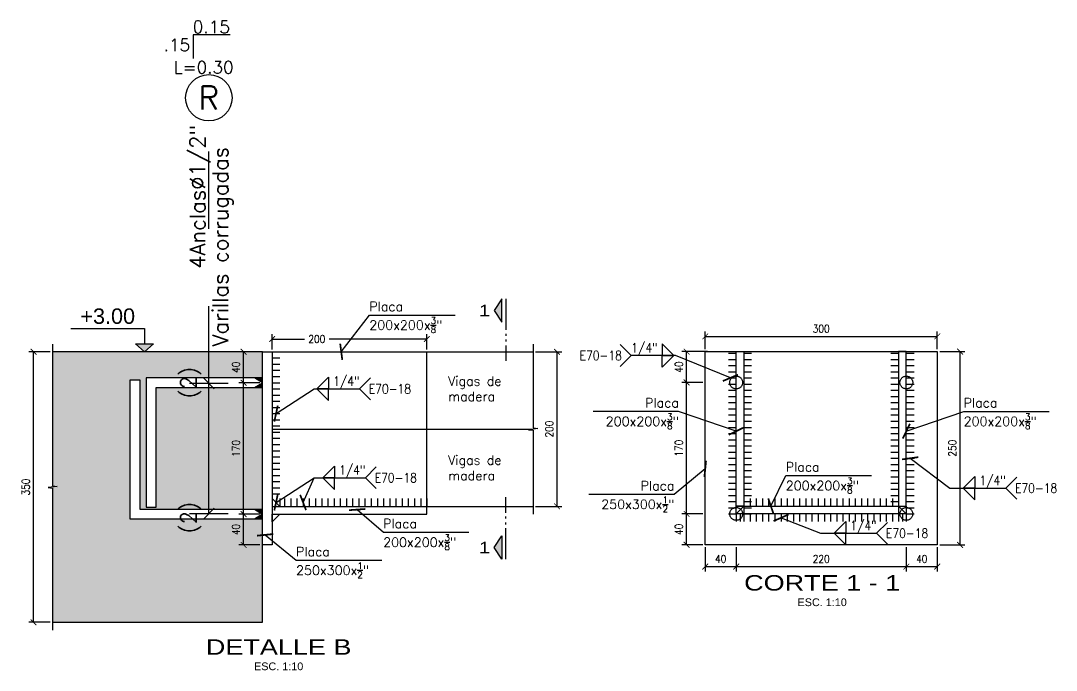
# Model space of a CAD drawing. Header units: millimetres. Extents: x -5.9 to 53.8, y -5.5 to 13.4.
# Drawn here: x 40.686 to 42.025, y 10.445 to 11.285 of the extents above; entities that cross this region are included whole.
import ezdxf
from ezdxf.enums import TextEntityAlignment as Align

# ---------------------------------------------------------------- set-up
doc = ezdxf.new("R2010")
doc.units = ezdxf.units.MM
doc.header["$LTSCALE"] = 0.05
doc.linetypes.add('DOT2', pattern=[3.175, 0, -3.175])
doc.linetypes.add('HIDDEN2', pattern=[4.7625, 3.175, -1.5875])
for name, color, linetype in [('ACHURADO', 1, 'Continuous'), ('ACOTADO', 2, 'Continuous'), ('CANT_INVIS', 2, 'HIDDEN2'), ('CANT_VIS', 3, 'Continuous'), ('CONT_CORTE', 4, 'Continuous'), ('EST_METÁLICAS', 5, 'Continuous'), ('TEXTO_REFUERZO', 3, 'Continuous'), ('TITULOS', 1, 'Continuous'), ('TXT_IND', 2, 'Continuous')]:
    doc.layers.add(name, color=color, linetype=linetype)
doc.layers.add('S-FSTN', color=2, linetype='Continuous', lineweight=18)
doc.styles.add('ACOTAMIENTOS', font='romans.shx', dxfattribs={"width": 0.85})
doc.styles.add('ARIAL', font='arial.ttf')
doc.styles.get("Standard").update_dxf_attribs({"font": 'romans.shx'})
doc.dimstyles.new('ACOTA_10', dxfattribs={"dimscale": 0.01, "dimtxt": 2, "dimasz": 1.5, "dimexe": 1.25, "dimexo": 0.625, "dimgap": 1, "dimtad": 1, "dimzin": 4, "dimdsep": 46, "dimtxsty": 'ACOTAMIENTOS', "dimblk1": 'ARCHTICK', "dimblk2": 'ARCHTICK', "dimsah": 1, "dimcen": 1.5, "dimclrd": 1, "dimclre": 1, "dimclrt": 256, "dimadec": 0, "dimazin": 0, "dimtfac": 1, "dimtofl": 0, "dimtmove": 2, "dimatfit": 3, "dimldrblk": 'ARCHTICK', "dimfxl": 0, "dimtolj": 1, "dimtzin": 0, "dimarcsym": 0})
doc.dimstyles.new('ACOTA_5MM', dxfattribs={"dimscale": 0.005, "dimtxt": 2, "dimasz": 1.5, "dimexe": 1.25, "dimexo": 0.625, "dimgap": 1, "dimtad": 1, "dimdec": 0, "dimlfac": 1000, "dimzin": 4, "dimdsep": 46, "dimtxsty": 'ACOTAMIENTOS', "dimblk1": 'ARCHTICK', "dimblk2": 'ARCHTICK', "dimsah": 1, "dimcen": 1.5, "dimclrd": 1, "dimclre": 1, "dimclrt": 256, "dimadec": 0, "dimazin": 0, "dimtfac": 1, "dimtdec": 0, "dimtofl": 0, "dimtmove": 2, "dimatfit": 3, "dimldrblk": 'ARCHTICK', "dimfxl": 0, "dimtolj": 1, "dimtzin": 0, "dimarcsym": 0})
pattern_1 = [(0, (10.3825, -2.735), (0, 6.985), [5.08, -1.905]), (90, (10.3825, -2.735), (-6.985, 4e-16), [5.08, -1.905])]

# ---------------------------------------------------------------- blocks, each defined once
blk = doc.blocks.new('COTA25')
at = {"layer": 'TEXTO_REFUERZO', "color": 1}
blk.add_line((0, -0.0625), (0, 0.0625), dxfattribs=at)
at = {"layer": 'TEXTO_REFUERZO'}
blk.add_line((-0.0177, -0.0177), (0.0177, 0.0177), dxfattribs=at)
blk = doc.blocks.new('_ARCHTICK')
at = {"color": 0, "linetype": 'ByBlock', "const_width": 0.15}
blk.add_lwpolyline([(-0.5, -0.5), (0.5, 0.5)], dxfattribs=at)
blk = doc.blocks.new('*D346')
at = {"layer": 'ACOTADO', "color": 1, "lineweight": -2}
for p, q in [((40.9951, 10.6469), (40.9677, 10.6469)), ((40.974, 10.6069), (40.974, 10.6469)), ((40.9951, 10.6069), (40.9677, 10.6069))]:
    blk.add_line(p, q, dxfattribs=at)
at = {"layer": 'DEFPOINTS', "color": 0}
for p in [(40.974, 10.6469), (40.9982, 10.6469), (40.9982, 10.6069)]:
    blk.add_point(p, dxfattribs=at)
at = {"layer": 'ACOTADO', "color": 1, "lineweight": -2, "xscale": 0.0075, "yscale": 0.0075, "zscale": 0.0075}
for p, rotation in [((40.974, 10.6469), 90), ((40.974, 10.6069), 270)]:
    blk.add_blockref('_ARCHTICK', p, dxfattribs=dict(at, rotation=rotation))
at = {"layer": 'ACOTADO', "insert": (40.964, 10.6269), "char_height": 0.01, "attachment_point": 5, "rotation": 90, "style": 'ACOTAMIENTOS'}
blk.add_mtext('\\A1;40', dxfattribs=at)
blk = doc.blocks.new('*D347')
at = {"layer": 'ACOTADO', "color": 1, "lineweight": -2}
for p, q in [((40.9951, 10.8169), (40.9677, 10.8169)), ((40.974, 10.6469), (40.974, 10.8169)), ((40.9951, 10.6469), (40.9677, 10.6469))]:
    blk.add_line(p, q, dxfattribs=at)
at = {"layer": 'DEFPOINTS', "color": 0}
for p in [(40.974, 10.8169), (40.9982, 10.8169), (40.9982, 10.6469)]:
    blk.add_point(p, dxfattribs=at)
at = {"layer": 'ACOTADO', "color": 1, "lineweight": -2, "xscale": 0.0075, "yscale": 0.0075, "zscale": 0.0075}
for p, rotation in [((40.974, 10.8169), 90), ((40.974, 10.6469), 270)]:
    blk.add_blockref('_ARCHTICK', p, dxfattribs=dict(at, rotation=rotation))
at = {"layer": 'ACOTADO', "insert": (40.964, 10.7319), "char_height": 0.01, "attachment_point": 5, "rotation": 90, "style": 'ACOTAMIENTOS'}
blk.add_mtext('\\A1;170', dxfattribs=at)
blk = doc.blocks.new('*D348')
at = {"layer": 'ACOTADO', "color": 1, "lineweight": -2}
for p, q in [((40.9951, 10.8569), (40.9677, 10.8569)), ((40.974, 10.8169), (40.974, 10.8569)), ((40.9951, 10.8169), (40.9677, 10.8169))]:
    blk.add_line(p, q, dxfattribs=at)
at = {"layer": 'DEFPOINTS', "color": 0}
for p in [(40.974, 10.8569), (40.9982, 10.8569), (40.9982, 10.8169)]:
    blk.add_point(p, dxfattribs=at)
at = {"layer": 'ACOTADO', "color": 1, "lineweight": -2, "xscale": 0.0075, "yscale": 0.0075, "zscale": 0.0075}
for p, rotation in [((40.974, 10.8569), 90), ((40.974, 10.8169), 270)]:
    blk.add_blockref('_ARCHTICK', p, dxfattribs=dict(at, rotation=rotation))
at = {"layer": 'ACOTADO', "insert": (40.964, 10.8369), "char_height": 0.01, "attachment_point": 5, "rotation": 90, "style": 'ACOTAMIENTOS'}
blk.add_mtext('\\A1;40', dxfattribs=at)
blk = doc.blocks.new('Nivel-elev')
at = {"layer": 'TXT_IND'}
blk.add_hatch(color=1, dxfattribs=at).paths.add_polyline_path([(-0.0585, 0.0506), (0.0585, 0.0506), (0, 0)])
for p, q in [((0, 0), (-0.0585, 0.0506)), ((-0.0585, 0.0506), (0.0585, 0.0506)), ((0.0585, 0.0506), (0, 0))]:
    blk.add_line(p, q, dxfattribs=at)
blk.add_lwpolyline([(-0.4759, 0.1507), (0, 0.1507), (0, 0.0506)], dxfattribs=at)
blk.add_attdef('+2.85', (-0.4759, 0.1706), '', height=0.0975, dxfattribs=at)
blk = doc.blocks.new('*D349')
at = {"layer": 'ACOTADO', "color": 1, "lineweight": -2}
for p, q in [((40.724, 10.8569), (40.6961, 10.8569)), ((40.7024, 10.5069), (40.7024, 10.8569)), ((40.724, 10.5069), (40.6961, 10.5069))]:
    blk.add_line(p, q, dxfattribs=at)
at = {"layer": 'DEFPOINTS', "color": 0}
for p in [(40.7024, 10.8569), (40.7271, 10.8569), (40.7271, 10.5069)]:
    blk.add_point(p, dxfattribs=at)
at = {"layer": 'ACOTADO', "color": 1, "lineweight": -2, "xscale": 0.0075, "yscale": 0.0075, "zscale": 0.0075}
for p, rotation in [((40.7024, 10.8569), 90), ((40.7024, 10.5069), 270)]:
    blk.add_blockref('_ARCHTICK', p, dxfattribs=dict(at, rotation=rotation))
at = {"layer": 'ACOTADO', "insert": (40.6924, 10.6819), "char_height": 0.01, "attachment_point": 5, "rotation": 90, "style": 'ACOTAMIENTOS'}
blk.add_mtext('\\A1;350', dxfattribs=at)
blk = doc.blocks.new('*D350')
at = {"layer": 'ACOTADO', "color": 1, "lineweight": -2}
for p, q in [((41.3515, 10.8569), (41.3855, 10.8569)), ((41.3792, 10.6569), (41.3792, 10.8569)), ((41.3515, 10.6569), (41.3855, 10.6569))]:
    blk.add_line(p, q, dxfattribs=at)
at = {"layer": 'DEFPOINTS', "color": 0}
for p in [(41.3484, 10.8569), (41.3792, 10.8569), (41.3484, 10.6569)]:
    blk.add_point(p, dxfattribs=at)
at = {"layer": 'ACOTADO', "color": 1, "lineweight": -2, "xscale": 0.0075, "yscale": 0.0075, "zscale": 0.0075}
for p, rotation in [((41.3792, 10.8569), 90), ((41.3792, 10.6569), 270)]:
    blk.add_blockref('_ARCHTICK', p, dxfattribs=dict(at, rotation=rotation))
at = {"layer": 'ACOTADO', "insert": (41.3692, 10.7569), "char_height": 0.01, "attachment_point": 5, "rotation": 90, "style": 'ACOTAMIENTOS'}
blk.add_mtext('\\A1;200', dxfattribs=at)
blk = doc.blocks.new('Titulos')
at = {"layer": 'TITULOS', "color": 1, "style": 'ARIAL', "width": 1.25}
blk.add_attdef('TITULO_1', text='', height=0.2, dxfattribs=at).set_placement((0, 0.25), align=Align.MIDDLE_CENTER)
at = {"layer": 'TITULOS', "style": 'ARIAL', "width": 1.25}
blk.add_attdef('TITULO_2', text='', height=0.2, dxfattribs=at).set_placement((0, 0), align=Align.MIDDLE_CENTER)
at = {"layer": 'TITULOS', "color": 2, "width": 1.25}
for tag, p in [('ESCALA_1', (0, -0.25)), ('ESCALA_2', (0, -0.408))]:
    blk.add_attdef(tag, text='', height=0.1, dxfattribs=at).set_placement(p, align=Align.MIDDLE_CENTER)
blk = doc.blocks.new('CORTE')
at = {"layer": 'TXT_IND'}
blk.add_hatch(color=7, dxfattribs=at).paths.add_polyline_path([(-0.8, 0.05), (-0.5, 0.05), (-0.65, 0.15)])
at = {"layer": 'TXT_IND', "color": 7}
for p, q in [((-0.8, 0), (-0.4, 0)), ((-0.35, 0), (-0.325, 0)), ((-0.275, 0), (-0.25, 0)), ((-0.2, 0), (0, 0))]:
    blk.add_line(p, q, dxfattribs=at)
blk.add_lwpolyline([(-0.8, 0.05), (-0.65, 0.15), (-0.5, 0.05)], close=True, dxfattribs=at)
at = {"layer": 'TXT_IND', "color": 7, "style": 'ARIAL', "text_generation_flag": 6, "width": 1.25}
blk.add_attdef('1', text='', height=0.15, rotation=180, dxfattribs=at).set_placement((-0.65, 0.275), align=Align.MIDDLE_CENTER)
blk = doc.blocks.new('*D351')
at = {"layer": 'ACOTADO', "color": 1, "lineweight": -2}
for p, q in [((41.0109, 10.86), (41.0109, 10.8797)), ((41.0109, 10.8734), (41.0527, 10.8734)), ((41.2109, 10.8734), (41.0845, 10.8734)), ((41.2109, 10.86), (41.2109, 10.8797))]:
    blk.add_line(p, q, dxfattribs=at)
at = {"layer": 'DEFPOINTS', "color": 0}
for p in [(41.2109, 10.8734), (41.0109, 10.8569), (41.2109, 10.8569)]:
    blk.add_point(p, dxfattribs=at)
at = {"layer": 'ACOTADO', "color": 1, "lineweight": -2, "xscale": 0.0075, "yscale": 0.0075, "zscale": 0.0075, "rotation": 180}
blk.add_blockref('_ARCHTICK', (41.0109, 10.8734), dxfattribs=at)
at = {"layer": 'ACOTADO', "color": 1, "lineweight": -2, "xscale": 0.0075, "yscale": 0.0075, "zscale": 0.0075}
blk.add_blockref('_ARCHTICK', (41.2109, 10.8734), dxfattribs=at)
at = {"layer": 'ACOTADO', "insert": (41.0686, 10.8734), "char_height": 0.01, "attachment_point": 5, "style": 'ACOTAMIENTOS'}
blk.add_mtext('\\A1;200', dxfattribs=at)
blk = doc.blocks.new('*D342')
at = {"layer": 'ACOTADO', "color": 1, "lineweight": -2}
for p, q in [((41.5677, 10.6471), (41.5405, 10.6471)), ((41.5467, 10.6071), (41.5467, 10.6471)), ((41.5677, 10.6071), (41.5405, 10.6071))]:
    blk.add_line(p, q, dxfattribs=at)
at = {"layer": 'DEFPOINTS', "color": 0}
for p in [(41.5467, 10.6471), (41.5708, 10.6471), (41.5708, 10.6071)]:
    blk.add_point(p, dxfattribs=at)
at = {"layer": 'ACOTADO', "color": 1, "lineweight": -2, "xscale": 0.0075, "yscale": 0.0075, "zscale": 0.0075}
for p, rotation in [((41.5467, 10.6471), 90), ((41.5467, 10.6071), 270)]:
    blk.add_blockref('_ARCHTICK', p, dxfattribs=dict(at, rotation=rotation))
at = {"layer": 'ACOTADO', "insert": (41.5367, 10.6271), "char_height": 0.01, "attachment_point": 5, "rotation": 90, "style": 'ACOTAMIENTOS'}
blk.add_mtext('\\A1;40', dxfattribs=at)
blk = doc.blocks.new('*D338')
at = {"layer": 'ACOTADO', "color": 1, "lineweight": -2}
for p, q in [((41.5677, 10.8171), (41.5405, 10.8171)), ((41.5467, 10.6471), (41.5467, 10.8171)), ((41.5677, 10.6471), (41.5405, 10.6471))]:
    blk.add_line(p, q, dxfattribs=at)
at = {"layer": 'DEFPOINTS', "color": 0}
for p in [(41.5467, 10.8171), (41.5708, 10.8171), (41.5708, 10.6471)]:
    blk.add_point(p, dxfattribs=at)
at = {"layer": 'ACOTADO', "color": 1, "lineweight": -2, "xscale": 0.0075, "yscale": 0.0075, "zscale": 0.0075}
for p, rotation in [((41.5467, 10.8171), 90), ((41.5467, 10.6471), 270)]:
    blk.add_blockref('_ARCHTICK', p, dxfattribs=dict(at, rotation=rotation))
at = {"layer": 'ACOTADO', "insert": (41.5367, 10.7321), "char_height": 0.01, "attachment_point": 5, "rotation": 90, "style": 'ACOTAMIENTOS'}
blk.add_mtext('\\A1;170', dxfattribs=at)
blk = doc.blocks.new('*D343')
at = {"layer": 'ACOTADO', "color": 1, "lineweight": -2}
for p, q in [((41.5736, 10.8571), (41.5405, 10.8571)), ((41.5467, 10.8171), (41.5467, 10.8571)), ((41.5677, 10.8171), (41.5405, 10.8171))]:
    blk.add_line(p, q, dxfattribs=at)
at = {"layer": 'DEFPOINTS', "color": 0}
for p in [(41.5467, 10.8571), (41.5767, 10.8571), (41.5708, 10.8171)]:
    blk.add_point(p, dxfattribs=at)
at = {"layer": 'ACOTADO', "color": 1, "lineweight": -2, "xscale": 0.0075, "yscale": 0.0075, "zscale": 0.0075}
for p, rotation in [((41.5467, 10.8571), 90), ((41.5467, 10.8171), 270)]:
    blk.add_blockref('_ARCHTICK', p, dxfattribs=dict(at, rotation=rotation))
at = {"layer": 'ACOTADO', "insert": (41.5367, 10.8371), "char_height": 0.01, "attachment_point": 5, "rotation": 90, "style": 'ACOTAMIENTOS'}
blk.add_mtext('\\A1;40', dxfattribs=at)
blk = doc.blocks.new('*D344')
at = {"layer": 'ACOTADO', "color": 1, "lineweight": -2}
for p, q in [((41.5708, 10.8602), (41.5708, 10.883)), ((41.5708, 10.8768), (41.8708, 10.8768)), ((41.8708, 10.8602), (41.8708, 10.883))]:
    blk.add_line(p, q, dxfattribs=at)
at = {"layer": 'DEFPOINTS', "color": 0}
for p in [(41.8708, 10.8768), (41.5708, 10.8571), (41.8708, 10.8571)]:
    blk.add_point(p, dxfattribs=at)
at = {"layer": 'ACOTADO', "color": 1, "lineweight": -2, "xscale": 0.0075, "yscale": 0.0075, "zscale": 0.0075, "rotation": 180}
blk.add_blockref('_ARCHTICK', (41.5708, 10.8768), dxfattribs=at)
at = {"layer": 'ACOTADO', "color": 1, "lineweight": -2, "xscale": 0.0075, "yscale": 0.0075, "zscale": 0.0075}
blk.add_blockref('_ARCHTICK', (41.8708, 10.8768), dxfattribs=at)
at = {"layer": 'ACOTADO', "insert": (41.7208, 10.8868), "char_height": 0.01, "attachment_point": 5, "style": 'ACOTAMIENTOS'}
blk.add_mtext('\\A1;300', dxfattribs=at)
blk = doc.blocks.new('*D339')
at = {"layer": 'ACOTADO', "color": 1, "lineweight": -2}
for p, q in [((41.5708, 10.604), (41.5708, 10.5726)), ((41.6108, 10.604), (41.6108, 10.5726)), ((41.5708, 10.5789), (41.6108, 10.5789))]:
    blk.add_line(p, q, dxfattribs=at)
at = {"layer": 'DEFPOINTS', "color": 0}
for p in [(41.5708, 10.6071), (41.6108, 10.6071), (41.6108, 10.5789)]:
    blk.add_point(p, dxfattribs=at)
at = {"layer": 'ACOTADO', "color": 1, "lineweight": -2, "xscale": 0.0075, "yscale": 0.0075, "zscale": 0.0075, "rotation": 180}
blk.add_blockref('_ARCHTICK', (41.5708, 10.5789), dxfattribs=at)
at = {"layer": 'ACOTADO', "color": 1, "lineweight": -2, "xscale": 0.0075, "yscale": 0.0075, "zscale": 0.0075}
blk.add_blockref('_ARCHTICK', (41.6108, 10.5789), dxfattribs=at)
at = {"layer": 'ACOTADO', "insert": (41.5908, 10.5889), "char_height": 0.01, "attachment_point": 5, "style": 'ACOTAMIENTOS'}
blk.add_mtext('\\A1;40', dxfattribs=at)
blk = doc.blocks.new('*D340')
at = {"layer": 'ACOTADO', "color": 1, "lineweight": -2}
for p, q in [((41.6108, 10.604), (41.6108, 10.5726)), ((41.8308, 10.604), (41.8308, 10.5726)), ((41.6108, 10.5789), (41.8308, 10.5789))]:
    blk.add_line(p, q, dxfattribs=at)
at = {"layer": 'DEFPOINTS', "color": 0}
for p in [(41.6108, 10.6071), (41.8308, 10.6071), (41.8308, 10.5789)]:
    blk.add_point(p, dxfattribs=at)
at = {"layer": 'ACOTADO', "color": 1, "lineweight": -2, "xscale": 0.0075, "yscale": 0.0075, "zscale": 0.0075, "rotation": 180}
blk.add_blockref('_ARCHTICK', (41.6108, 10.5789), dxfattribs=at)
at = {"layer": 'ACOTADO', "color": 1, "lineweight": -2, "xscale": 0.0075, "yscale": 0.0075, "zscale": 0.0075}
blk.add_blockref('_ARCHTICK', (41.8308, 10.5789), dxfattribs=at)
at = {"layer": 'ACOTADO', "insert": (41.7208, 10.5889), "char_height": 0.01, "attachment_point": 5, "style": 'ACOTAMIENTOS'}
blk.add_mtext('\\A1;220', dxfattribs=at)
blk = doc.blocks.new('*D345')
at = {"layer": 'ACOTADO', "color": 1, "lineweight": -2}
for p, q in [((41.8308, 10.604), (41.8308, 10.5726)), ((41.8708, 10.604), (41.8708, 10.5726)), ((41.8308, 10.5789), (41.8708, 10.5789))]:
    blk.add_line(p, q, dxfattribs=at)
at = {"layer": 'DEFPOINTS', "color": 0}
for p in [(41.8308, 10.6071), (41.8708, 10.6071), (41.8708, 10.5789)]:
    blk.add_point(p, dxfattribs=at)
at = {"layer": 'ACOTADO', "color": 1, "lineweight": -2, "xscale": 0.0075, "yscale": 0.0075, "zscale": 0.0075, "rotation": 180}
blk.add_blockref('_ARCHTICK', (41.8308, 10.5789), dxfattribs=at)
at = {"layer": 'ACOTADO', "color": 1, "lineweight": -2, "xscale": 0.0075, "yscale": 0.0075, "zscale": 0.0075}
blk.add_blockref('_ARCHTICK', (41.8708, 10.5789), dxfattribs=at)
at = {"layer": 'ACOTADO', "insert": (41.8508, 10.5889), "char_height": 0.01, "attachment_point": 5, "style": 'ACOTAMIENTOS'}
blk.add_mtext('\\A1;40', dxfattribs=at)
blk = doc.blocks.new('*D341')
at = {"layer": 'ACOTADO', "color": 1, "lineweight": -2}
for p, q in [((41.8739, 10.8571), (41.9065, 10.8571)), ((41.9003, 10.6071), (41.9003, 10.8571)), ((41.8739, 10.6071), (41.9065, 10.6071))]:
    blk.add_line(p, q, dxfattribs=at)
at = {"layer": 'DEFPOINTS', "color": 0}
for p in [(41.8708, 10.8571), (41.9003, 10.8571), (41.8708, 10.6071)]:
    blk.add_point(p, dxfattribs=at)
at = {"layer": 'ACOTADO', "color": 1, "lineweight": -2, "xscale": 0.0075, "yscale": 0.0075, "zscale": 0.0075}
for p, rotation in [((41.9003, 10.8571), 90), ((41.9003, 10.6071), 270)]:
    blk.add_blockref('_ARCHTICK', p, dxfattribs=dict(at, rotation=rotation))
at = {"layer": 'ACOTADO', "insert": (41.8903, 10.7321), "char_height": 0.01, "attachment_point": 5, "rotation": 90, "style": 'ACOTAMIENTOS'}
blk.add_mtext('\\A1;250', dxfattribs=at)

msp = doc.modelspace()

# ---------------------------------------------------------------- hatches: boundary and pattern name
at = {"layer": 'ACHURADO'}
msp.add_hatch(color=254, dxfattribs=at).paths.add_polyline_path([(40.9982, 10.8105), (40.8609, 10.8105), (40.8609, 10.6559), (40.8482, 10.6559), (40.8482, 10.8232), (40.9982, 10.8232), (40.9982, 10.8569), (40.7271, 10.8569), (40.7271, 10.6835), (40.7331, 10.6827), (40.7211, 10.6811), (40.7271, 10.6803), (40.7271, 10.5069), (40.9982, 10.5069), (40.9982, 10.6405), (40.8271, 10.6405), (40.8271, 10.8205), (40.8398, 10.8205), (40.8398, 10.6532), (40.9982, 10.6532)])
h = msp.add_hatch(color=256, dxfattribs=at)
h.dxf.hatch_style = 1
h.paths.add_polyline_path([(40.9982, 10.8169), (40.9982, 10.8232), (40.9882, 10.8232)])
h.paths.add_polyline_path([(40.9982, 10.8105), (40.9982, 10.8169), (40.9882, 10.8105)])
h = msp.add_hatch(dxfattribs=at)
h.set_pattern_fill('ANGLE', color=256)
h.set_pattern_definition(pattern_1)
h.paths.add_polyline_path([(41.0109, 10.6669), (41.0109, 10.6569), (41.0209, 10.6569)])
h = msp.add_hatch(color=256, dxfattribs=at)
h.dxf.hatch_style = 1
h.paths.add_polyline_path([(40.9982, 10.6469), (40.9982, 10.6405), (40.9882, 10.6405)])
h.paths.add_polyline_path([(40.9982, 10.6532), (40.9982, 10.6469), (40.9882, 10.6532)])
h = msp.add_hatch(dxfattribs=at)
h.set_pattern_fill('ANGLE', color=256)
h.set_pattern_definition(pattern_1)
h.paths.add_polyline_path([(41.0209, 10.6469), (41.0109, 10.6469), (41.0109, 10.6369)])

# ---------------------------------------------------------------- linework, layer by layer
at = {"layer": 'CANT_INVIS', "ltscale": 0.08}
for centre in [(41.6108, 10.8171), (41.8308, 10.8171), (41.6108, 10.6471), (41.8308, 10.6471)]:
    msp.add_circle(centre, 0.0083, dxfattribs=at)
at = {"layer": 'CANT_VIS', "color": 6}
for p, q in [((41.0109, 10.8569), (41.3484, 10.8569)), ((41.0109, 10.7569), (41.3484, 10.7569)), ((41.0109, 10.6569), (41.3484, 10.6569))]:
    msp.add_line(p, q, dxfattribs=at)
at = {"layer": 'CONT_CORTE'}
for p, q in [((40.9982, 10.8569), (40.7271, 10.8569)), ((40.9982, 10.5069), (40.9982, 10.8569)), ((40.7271, 10.5069), (40.9982, 10.5069))]:
    msp.add_line(p, q, dxfattribs=at)
at = {"layer": 'CONT_CORTE', "color": 1}
for p, q in [((40.9982, 10.8169), (40.9882, 10.8232)), ((40.9882, 10.8105), (40.9982, 10.8169)), ((40.9882, 10.6532), (40.9982, 10.6469)), ((40.9982, 10.6469), (40.9882, 10.6405))]:
    msp.add_line(p, q, dxfattribs=at)
for points in [[(40.7271, 10.8669), (40.7271, 10.6835), (40.7331, 10.6827), (40.7211, 10.6811), (40.7271, 10.6803), (40.7271, 10.4969)], [(41.3484, 10.8669), (41.3484, 10.7585), (41.3544, 10.7577), (41.3424, 10.7561), (41.3484, 10.7553), (41.3484, 10.6469)]]:
    msp.add_lwpolyline(points, dxfattribs=at)
at = {"layer": 'EST_METÁLICAS'}
for points in [[(40.9982, 10.6405), (40.8271, 10.6405), (40.8271, 10.8205), (40.8398, 10.8205), (40.8398, 10.6532), (40.9982, 10.6532)], [(40.9982, 10.8232), (40.8482, 10.8232), (40.8482, 10.6559), (40.8609, 10.6559), (40.8609, 10.8105), (40.9982, 10.8105)]]:
    msp.add_lwpolyline(points, dxfattribs=at)
at = {"layer": 'S-FSTN'}
for p, q in [((41.6208, 10.8571), (41.5767, 10.8571)), ((41.8399, 10.8571), (41.8208, 10.8571))]:
    msp.add_line(p, q, dxfattribs=at)
at = {"layer": 'TEXTO_REFUERZO', "color": 3, "linetype": 'DOT2', "ltscale": 0.08}
msp.add_line((40.929, 10.8161), (40.929, 11.1555), dxfattribs=at)
at = {"layer": 'TEXTO_REFUERZO', "color": 1}
for p, q in [((41.0109, 10.8569), (41.0209, 10.8569)), ((41.0109, 10.8489), (41.0209, 10.8489)), ((41.0109, 10.8489), (41.0209, 10.8489)), ((41.0109, 10.8489), (41.0209, 10.8489)), ((41.0109, 10.8489), (41.0209, 10.8489)), ((41.6008, 10.8551), (41.6108, 10.8551)), ((41.6008, 10.8551), (41.6108, 10.8551)), ((41.6008, 10.8471), (41.6108, 10.8471)), ((41.6208, 10.8551), (41.6308, 10.8551)), ((41.6208, 10.8551), (41.6308, 10.8551)), ((41.6208, 10.8471), (41.6308, 10.8471)), ((41.8108, 10.8551), (41.8208, 10.8551)), ((41.8108, 10.8551), (41.8208, 10.8551)), ((41.8108, 10.8471), (41.8208, 10.8471)), ((41.8308, 10.8551), (41.8408, 10.8551)), ((41.8308, 10.8551), (41.8408, 10.8551)), ((41.8308, 10.8471), (41.8408, 10.8471)), ((41.0109, 10.8409), (41.0209, 10.8409)), ((41.0109, 10.8329), (41.0209, 10.8329)), ((41.6008, 10.8391), (41.6108, 10.8391)), ((41.6208, 10.8391), (41.6308, 10.8391)), ((41.8108, 10.8391), (41.8208, 10.8391)), ((41.8308, 10.8391), (41.8408, 10.8391)), ((41.0109, 10.8249), (41.0209, 10.8249)), ((41.0109, 10.8249), (41.0209, 10.8249)), ((41.6008, 10.8311), (41.6108, 10.8311)), ((41.6008, 10.8311), (41.6108, 10.8311)), ((41.6008, 10.8231), (41.6108, 10.8231)), ((41.6208, 10.8311), (41.6308, 10.8311)), ((41.6208, 10.8311), (41.6308, 10.8311)), ((41.6208, 10.8231), (41.6308, 10.8231)), ((41.8108, 10.8311), (41.8208, 10.8311)), ((41.8108, 10.8311), (41.8208, 10.8311)), ((41.8108, 10.8231), (41.8208, 10.8231)), ((41.8308, 10.8311), (41.8408, 10.8311)), ((41.8308, 10.8311), (41.8408, 10.8311)), ((41.8308, 10.8231), (41.8408, 10.8231)), ((40.929, 10.6476), (40.929, 10.8161)), ((41.0109, 10.8169), (41.0209, 10.8169)), ((41.0109, 10.8089), (41.0209, 10.8089)), ((41.6008, 10.8151), (41.6108, 10.8151)), ((41.6008, 10.8071), (41.6108, 10.8071)), ((41.6008, 10.8071), (41.6108, 10.8071)), ((41.6208, 10.8151), (41.6308, 10.8151)), ((41.6208, 10.8071), (41.6308, 10.8071)), ((41.6208, 10.8071), (41.6308, 10.8071)), ((41.8108, 10.8151), (41.8208, 10.8151)), ((41.8108, 10.8071), (41.8208, 10.8071)), ((41.8108, 10.8071), (41.8208, 10.8071)), ((41.8308, 10.8151), (41.8408, 10.8151)), ((41.8308, 10.8071), (41.8408, 10.8071)), ((41.8308, 10.8071), (41.8408, 10.8071)), ((41.0109, 10.8009), (41.0209, 10.8009)), ((41.0109, 10.8009), (41.0209, 10.8009)), ((41.0109, 10.7929), (41.0209, 10.7929)), ((41.6008, 10.7991), (41.6108, 10.7991)), ((41.6208, 10.7991), (41.6308, 10.7991)), ((41.8108, 10.7991), (41.8208, 10.7991)), ((41.8308, 10.7991), (41.8408, 10.7991)), ((41.0109, 10.7849), (41.0209, 10.7849)), ((41.6008, 10.7911), (41.6108, 10.7911)), ((41.6008, 10.7831), (41.6108, 10.7831)), ((41.6008, 10.7831), (41.6108, 10.7831)), ((41.6208, 10.7911), (41.6308, 10.7911)), ((41.6208, 10.7831), (41.6308, 10.7831)), ((41.6208, 10.7831), (41.6308, 10.7831)), ((41.8108, 10.7911), (41.8208, 10.7911)), ((41.8108, 10.7831), (41.8208, 10.7831)), ((41.8108, 10.7831), (41.8208, 10.7831)), ((41.8308, 10.7911), (41.8408, 10.7911)), ((41.8308, 10.7831), (41.8408, 10.7831)), ((41.8308, 10.7831), (41.8408, 10.7831)), ((41.0109, 10.7769), (41.0209, 10.7769)), ((41.0109, 10.7769), (41.0209, 10.7769)), ((41.0109, 10.7689), (41.0209, 10.7689)), ((41.6008, 10.7751), (41.6108, 10.7751)), ((41.6008, 10.7671), (41.6108, 10.7671)), ((41.6208, 10.7751), (41.6308, 10.7751)), ((41.6208, 10.7671), (41.6308, 10.7671)), ((41.8108, 10.7751), (41.8208, 10.7751)), ((41.8108, 10.7671), (41.8208, 10.7671)), ((41.8308, 10.7751), (41.8408, 10.7751)), ((41.8308, 10.7671), (41.8408, 10.7671)), ((41.0109, 10.7609), (41.0209, 10.7609)), ((41.0109, 10.7529), (41.0209, 10.7529)), ((41.0109, 10.7529), (41.0209, 10.7529)), ((41.0109, 10.7529), (41.0209, 10.7529)), ((41.0109, 10.7529), (41.0209, 10.7529)), ((41.6008, 10.7591), (41.6108, 10.7591)), ((41.6008, 10.7591), (41.6108, 10.7591)), ((41.6208, 10.7591), (41.6308, 10.7591)), ((41.6208, 10.7591), (41.6308, 10.7591)), ((41.8108, 10.7591), (41.8208, 10.7591)), ((41.8108, 10.7591), (41.8208, 10.7591)), ((41.8308, 10.7591), (41.8408, 10.7591)), ((41.8308, 10.7591), (41.8408, 10.7591)), ((41.0109, 10.7449), (41.0209, 10.7449)), ((41.6008, 10.7511), (41.6108, 10.7511)), ((41.6008, 10.7431), (41.6108, 10.7431)), ((41.6208, 10.7511), (41.6308, 10.7511)), ((41.6208, 10.7431), (41.6308, 10.7431)), ((41.8108, 10.7511), (41.8208, 10.7511)), ((41.8108, 10.7431), (41.8208, 10.7431)), ((41.8308, 10.7511), (41.8408, 10.7511)), ((41.8308, 10.7431), (41.8408, 10.7431)), ((41.0109, 10.7369), (41.0209, 10.7369)), ((41.0109, 10.7289), (41.0209, 10.7289)), ((41.0109, 10.7289), (41.0209, 10.7289)), ((41.6008, 10.7351), (41.6108, 10.7351)), ((41.6008, 10.7351), (41.6108, 10.7351)), ((41.6008, 10.7271), (41.6108, 10.7271)), ((41.6208, 10.7351), (41.6308, 10.7351)), ((41.6208, 10.7351), (41.6308, 10.7351)), ((41.6208, 10.7271), (41.6308, 10.7271)), ((41.8108, 10.7351), (41.8208, 10.7351)), ((41.8108, 10.7351), (41.8208, 10.7351)), ((41.8108, 10.7271), (41.8208, 10.7271)), ((41.8308, 10.7351), (41.8408, 10.7351)), ((41.8308, 10.7351), (41.8408, 10.7351)), ((41.8308, 10.7271), (41.8408, 10.7271)), ((41.0109, 10.7209), (41.0209, 10.7209)), ((41.0109, 10.7129), (41.0209, 10.7129)), ((41.6008, 10.7191), (41.6108, 10.7191)), ((41.6008, 10.7111), (41.6108, 10.7111)), ((41.6008, 10.7111), (41.6108, 10.7111)), ((41.6208, 10.7191), (41.6308, 10.7191)), ((41.6208, 10.7111), (41.6308, 10.7111)), ((41.6208, 10.7111), (41.6308, 10.7111)), ((41.8108, 10.7191), (41.8208, 10.7191)), ((41.8108, 10.7111), (41.8208, 10.7111)), ((41.8108, 10.7111), (41.8208, 10.7111)), ((41.8308, 10.7191), (41.8408, 10.7191)), ((41.8308, 10.7111), (41.8408, 10.7111)), ((41.8308, 10.7111), (41.8408, 10.7111)), ((41.0109, 10.7049), (41.0209, 10.7049)), ((41.0109, 10.7049), (41.0209, 10.7049)), ((41.6008, 10.7031), (41.6108, 10.7031)), ((41.6208, 10.7031), (41.6308, 10.7031)), ((41.8108, 10.7031), (41.8208, 10.7031)), ((41.8308, 10.7031), (41.8408, 10.7031)), ((41.0109, 10.6969), (41.0209, 10.6969)), ((41.0109, 10.6889), (41.0209, 10.6889)), ((41.6008, 10.6951), (41.6108, 10.6951)), ((41.6008, 10.6871), (41.6108, 10.6871)), ((41.6008, 10.6871), (41.6108, 10.6871)), ((41.6208, 10.6951), (41.6308, 10.6951)), ((41.6208, 10.6871), (41.6308, 10.6871)), ((41.6208, 10.6871), (41.6308, 10.6871)), ((41.8108, 10.6951), (41.8208, 10.6951)), ((41.8108, 10.6871), (41.8208, 10.6871)), ((41.8108, 10.6871), (41.8208, 10.6871)), ((41.8308, 10.6951), (41.8408, 10.6951)), ((41.8308, 10.6871), (41.8408, 10.6871)), ((41.8308, 10.6871), (41.8408, 10.6871)), ((41.0109, 10.6809), (41.0209, 10.6809)), ((41.0109, 10.6809), (41.0209, 10.6809)), ((41.0109, 10.6729), (41.0209, 10.6729)), ((41.6008, 10.6791), (41.6108, 10.6791)), ((41.6008, 10.6711), (41.6108, 10.6711)), ((41.6208, 10.6791), (41.6308, 10.6791)), ((41.6208, 10.6711), (41.6308, 10.6711)), ((41.8108, 10.6791), (41.8208, 10.6791)), ((41.8108, 10.6711), (41.8208, 10.6711)), ((41.8308, 10.6791), (41.8408, 10.6791)), ((41.8308, 10.6711), (41.8408, 10.6711)), ((41.0209, 10.6669), (41.0209, 10.6569)), ((41.0269, 10.6669), (41.0269, 10.6569)), ((41.0349, 10.6669), (41.0349, 10.6569)), ((41.0349, 10.6669), (41.0349, 10.6569)), ((41.0429, 10.6669), (41.0429, 10.6569)), ((41.0509, 10.6669), (41.0509, 10.6569)), ((41.0589, 10.6669), (41.0589, 10.6569)), ((41.0589, 10.6669), (41.0589, 10.6569)), ((41.0669, 10.6669), (41.0669, 10.6569)), ((41.0749, 10.6669), (41.0749, 10.6569)), ((41.0829, 10.6669), (41.0829, 10.6569)), ((41.0829, 10.6669), (41.0829, 10.6569)), ((41.0909, 10.6669), (41.0909, 10.6569)), ((41.0989, 10.6669), (41.0989, 10.6569)), ((41.1069, 10.6669), (41.1069, 10.6569)), ((41.1069, 10.6669), (41.1069, 10.6569)), ((41.1069, 10.6669), (41.1069, 10.6569)), ((41.1069, 10.6669), (41.1069, 10.6569)), ((41.1149, 10.6669), (41.1149, 10.6569)), ((41.1229, 10.6669), (41.1229, 10.6569)), ((41.1309, 10.6669), (41.1309, 10.6569)), ((41.1309, 10.6669), (41.1309, 10.6569)), ((41.1389, 10.6669), (41.1389, 10.6569)), ((41.1469, 10.6669), (41.1469, 10.6569)), ((41.1549, 10.6669), (41.1549, 10.6569)), ((41.1549, 10.6669), (41.1549, 10.6569)), ((41.1629, 10.6669), (41.1629, 10.6569)), ((41.1709, 10.6669), (41.1709, 10.6569)), ((41.1789, 10.6669), (41.1789, 10.6569)), ((41.1789, 10.6669), (41.1789, 10.6569)), ((41.1869, 10.6669), (41.1869, 10.6569)), ((41.1949, 10.6669), (41.1949, 10.6569)), ((41.2029, 10.6669), (41.2029, 10.6569)), ((41.2029, 10.6669), (41.2029, 10.6569)), ((41.2029, 10.6669), (41.2029, 10.6569)), ((41.2029, 10.6669), (41.2029, 10.6569)), ((41.2109, 10.6669), (41.2109, 10.6569)), ((41.6008, 10.6631), (41.6108, 10.6631)), ((41.6008, 10.6631), (41.6108, 10.6631)), ((41.6208, 10.6631), (41.6308, 10.6631)), ((41.6208, 10.6631), (41.6308, 10.6631)), ((41.6288, 10.6671), (41.6288, 10.6571)), ((41.6368, 10.6671), (41.6368, 10.6571)), ((41.6368, 10.6671), (41.6368, 10.6571)), ((41.6448, 10.6671), (41.6448, 10.6571)), ((41.6528, 10.6671), (41.6528, 10.6571)), ((41.6608, 10.6671), (41.6608, 10.6571)), ((41.6608, 10.6671), (41.6608, 10.6571)), ((41.6688, 10.6671), (41.6688, 10.6571)), ((41.6768, 10.6671), (41.6768, 10.6571)), ((41.6848, 10.6671), (41.6848, 10.6571)), ((41.6848, 10.6671), (41.6848, 10.6571)), ((41.6928, 10.6671), (41.6928, 10.6571)), ((41.7008, 10.6671), (41.7008, 10.6571)), ((41.7088, 10.6671), (41.7088, 10.6571)), ((41.7088, 10.6671), (41.7088, 10.6571)), ((41.7168, 10.6671), (41.7168, 10.6571)), ((41.7248, 10.6671), (41.7248, 10.6571)), ((41.7328, 10.6671), (41.7328, 10.6571)), ((41.7328, 10.6671), (41.7328, 10.6571)), ((41.7408, 10.6671), (41.7408, 10.6571)), ((41.7488, 10.6671), (41.7488, 10.6571)), ((41.7568, 10.6671), (41.7568, 10.6571)), ((41.7568, 10.6671), (41.7568, 10.6571)), ((41.7648, 10.6671), (41.7648, 10.6571)), ((41.7728, 10.6671), (41.7728, 10.6571)), ((41.7808, 10.6671), (41.7808, 10.6571)), ((41.7808, 10.6671), (41.7808, 10.6571)), ((41.7888, 10.6671), (41.7888, 10.6571)), ((41.7968, 10.6671), (41.7968, 10.6571)), ((41.8048, 10.6671), (41.8048, 10.6571)), ((41.8048, 10.6671), (41.8048, 10.6571)), ((41.8108, 10.6631), (41.8208, 10.6631)), ((41.8108, 10.6631), (41.8208, 10.6631)), ((41.8128, 10.6671), (41.8128, 10.6571)), ((41.8308, 10.6631), (41.8408, 10.6631)), ((41.8308, 10.6631), (41.8408, 10.6631)), ((41.6008, 10.6551), (41.6108, 10.6551)), ((41.6008, 10.6471), (41.6108, 10.6471)), ((41.6108, 10.6471), (41.6108, 10.6371)), ((41.6108, 10.6471), (41.6108, 10.6371)), ((41.6158, 10.6471), (41.6158, 10.6371)), ((41.6208, 10.6551), (41.6308, 10.6551)), ((41.6208, 10.6471), (41.6308, 10.6471)), ((41.6208, 10.6471), (41.6208, 10.6371)), ((41.6288, 10.6471), (41.6288, 10.6371)), ((41.6368, 10.6471), (41.6368, 10.6371)), ((41.6368, 10.6471), (41.6368, 10.6371)), ((41.6448, 10.6471), (41.6448, 10.6371)), ((41.6528, 10.6471), (41.6528, 10.6371)), ((41.6608, 10.6471), (41.6608, 10.6371)), ((41.6608, 10.6471), (41.6608, 10.6371)), ((41.6688, 10.6471), (41.6688, 10.6371)), ((41.6768, 10.6471), (41.6768, 10.6371)), ((41.6848, 10.6471), (41.6848, 10.6371)), ((41.6848, 10.6471), (41.6848, 10.6371)), ((41.6928, 10.6471), (41.6928, 10.6371)), ((41.7008, 10.6471), (41.7008, 10.6371)), ((41.7088, 10.6471), (41.7088, 10.6371)), ((41.7088, 10.6471), (41.7088, 10.6371)), ((41.7168, 10.6471), (41.7168, 10.6371)), ((41.7248, 10.6471), (41.7248, 10.6371)), ((41.7328, 10.6471), (41.7328, 10.6371)), ((41.7328, 10.6471), (41.7328, 10.6371)), ((41.7408, 10.6471), (41.7408, 10.6371)), ((41.7488, 10.6471), (41.7488, 10.6371)), ((41.7568, 10.6471), (41.7568, 10.6371)), ((41.7568, 10.6471), (41.7568, 10.6371)), ((41.7648, 10.6471), (41.7648, 10.6371)), ((41.7728, 10.6471), (41.7728, 10.6371)), ((41.7808, 10.6471), (41.7808, 10.6371)), ((41.7808, 10.6471), (41.7808, 10.6371)), ((41.7888, 10.6471), (41.7888, 10.6371)), ((41.7968, 10.6471), (41.7968, 10.6371)), ((41.8048, 10.6471), (41.8048, 10.6371)), ((41.8048, 10.6471), (41.8048, 10.6371)), ((41.8128, 10.6471), (41.8128, 10.6371)), ((41.8208, 10.6471), (41.8208, 10.6371)), ((41.8258, 10.6471), (41.8258, 10.6371)), ((41.8308, 10.6551), (41.8408, 10.6551)), ((41.8308, 10.6471), (41.8408, 10.6471)), ((41.8308, 10.6471), (41.8308, 10.6371)), ((41.8308, 10.6471), (41.8308, 10.6371))]:
    msp.add_line(p, q, dxfattribs=at)
at = {"layer": 'TEXTO_REFUERZO'}
for p, q in [((41.2109, 10.6569), (41.2109, 10.8569)), ((41.6208, 10.6571), (41.6108, 10.6471)), ((41.6208, 10.6571), (41.6208, 10.6471)), ((41.8208, 10.6571), (41.8208, 10.6471)), ((41.8208, 10.6571), (41.8308, 10.6471))]:
    msp.add_line(p, q, dxfattribs=at)
at = {"layer": 'TEXTO_REFUERZO', "color": 5}
msp.add_lwpolyline([(40.9566, 11.2669), (40.9087, 11.2669), (40.9087, 11.2363)], dxfattribs=at)
at = {"layer": 'TEXTO_REFUERZO'}
for points in [[(40.9982, 10.8569), (41.0109, 10.8569), (41.0109, 10.6069), (40.9982, 10.6069)], [(41.5708, 10.8571), (41.8708, 10.8571), (41.8708, 10.6071), (41.5708, 10.6071)], [(41.6108, 10.8571), (41.6208, 10.8571), (41.6208, 10.6571), (41.6108, 10.6571)], [(41.8308, 10.8571), (41.8208, 10.8571), (41.8208, 10.6571), (41.8308, 10.6571)], [(41.6108, 10.6471), (41.6108, 10.6571), (41.8308, 10.6571), (41.8308, 10.6471)]]:
    msp.add_lwpolyline(points, close=True, dxfattribs=at)
for points in [[(41.0109, 10.8569), (41.2109, 10.8569)], [(41.0109, 10.6469), (41.2109, 10.6469), (41.2109, 10.6569)], [(41.0109, 10.6569), (41.2109, 10.6569)]]:
    msp.add_lwpolyline(points, dxfattribs=at)
at = {"layer": 'TEXTO_REFUERZO', "color": 1}
for points in [[(41.0209, 10.6569), (41.0109, 10.6669), (41.0109, 10.6569), (41.0209, 10.6569)], [(41.0209, 10.6469), (41.0109, 10.6369), (41.0109, 10.6469), (41.0209, 10.6469)]]:
    msp.add_lwpolyline(points, dxfattribs=at)
at = {"layer": 'TEXTO_REFUERZO', "color": 3}
msp.add_circle((40.929, 11.1855), 0.03, dxfattribs=at)
at = {"layer": 'TXT_IND', "color": 1}
for points in [[(41.4608, 10.8379), (41.475, 10.8521), (41.4608, 10.8662)], [(41.138, 10.7948), (41.1238, 10.8089), (41.138, 10.8231)], [(41.1455, 10.6798), (41.1314, 10.6939), (41.1455, 10.7081)], [(41.9735, 10.6663), (41.9593, 10.6804), (41.9735, 10.6945)], [(41.8065, 10.6079), (41.7924, 10.6221), (41.8065, 10.6362)]]:
    msp.add_lwpolyline(points, dxfattribs=at)
at = {"layer": 'TXT_IND', "color": 3}
for points in [[(41.515, 10.8671), (41.515, 10.8521), (41.53, 10.8521), (41.515, 10.8671)], [(41.515, 10.8371), (41.515, 10.8521), (41.53, 10.8521), (41.515, 10.8371)], [(41.0838, 10.8239), (41.0838, 10.8089), (41.0688, 10.8089), (41.0838, 10.8239)], [(41.0838, 10.7939), (41.0838, 10.8089), (41.0688, 10.8089), (41.0838, 10.7939)], [(41.0914, 10.7089), (41.0914, 10.6939), (41.0764, 10.6939), (41.0914, 10.7089)], [(41.0914, 10.6789), (41.0914, 10.6939), (41.0764, 10.6939), (41.0914, 10.6789)], [(41.9193, 10.6954), (41.9193, 10.6804), (41.9043, 10.6804), (41.9193, 10.6954)], [(41.9193, 10.6654), (41.9193, 10.6804), (41.9043, 10.6804), (41.9193, 10.6654)], [(41.7524, 10.6371), (41.7524, 10.6221), (41.7374, 10.6221), (41.7524, 10.6371)], [(41.7524, 10.6071), (41.7524, 10.6221), (41.7374, 10.6221), (41.7524, 10.6071)]]:
    msp.add_lwpolyline(points, dxfattribs=at)

# ---------------------------------------------------------------- block references
at = {"layer": 'TEXTO_REFUERZO', "color": 5, "yscale": 0.3999999999999986, "zscale": 0.3999999999999986, "rotation": 270}
for p, xscale in [((40.929, 10.8161), 0.3999999999999986), ((40.929, 10.6476), -0.3999999999999986)]:
    msp.add_blockref('COTA25', p, dxfattribs=dict(at, xscale=xscale))
at = {"layer": 'TITULOS'}
ref = msp.add_blockref('Titulos', (41.722, 10.5579), dxfattribs=dict(at, xscale=0.09999999999999964, yscale=0.09999999999999964, zscale=0.09999999999999964))
ref.add_attrib('TITULO_2', 'CORTE 1 - 1', dxfattribs={"height": 0.02, "style": 'ARIAL', "width": 1.25}).set_placement((41.722, 10.5579), align=Align.MIDDLE_CENTER)
ref.add_attrib('ESCALA_1', 'ESC. 1:10', dxfattribs={"color": 2, "height": 0.01, "style": 'ARIAL'}).set_placement((41.722, 10.5328), align=Align.MIDDLE_CENTER)
ref = msp.add_blockref('Titulos', (41.0193, 10.4749), dxfattribs=dict(at, xscale=0.09999999999999964, yscale=0.09999999999999964, zscale=0.09999999999999964))
ref.add_attrib('TITULO_2', 'DETALLE B', dxfattribs={"height": 0.02, "style": 'ARIAL', "width": 1.25}).set_placement((41.0193, 10.4749), align=Align.MIDDLE_CENTER)
ref.add_attrib('ESCALA_1', 'ESC. 1:10', dxfattribs={"color": 2, "height": 0.01, "style": 'ARIAL'}).set_placement((41.0193, 10.4499), align=Align.MIDDLE_CENTER)
at = {"layer": 'TXT_IND'}
ref = msp.add_blockref('Nivel-elev', (40.8459, 10.8569), dxfattribs=dict(at, xscale=0.1999999999999993, yscale=0.1999999999999993, zscale=0.1999999999999993))
ref.add_attrib('+2.85', '+3.00', dxfattribs={"height": 0.02, "style": 'ARIAL'}).set_placement((40.7983, 10.887), align=Align.BOTTOM_CENTER)
ref = msp.add_blockref('CORTE', (41.313, 10.8452), dxfattribs=dict(at, xscale=-0.09999999999999964, yscale=0.09999999999999964, zscale=0.1, rotation=90))
ref.add_attrib('1', '1', dxfattribs={"color": 7, "height": 0.015, "rotation": 180, "style": 'ARIAL', "text_generation_flag": 6, "width": 1.25}).set_placement((41.2855, 10.9102), align=Align.MIDDLE_CENTER)
ref = msp.add_blockref('CORTE', (41.313, 10.6686), dxfattribs=dict(at, xscale=0.09999999999999964, yscale=0.09999999999999964, zscale=0.09999999999999964, rotation=90.00000000000001))
ref.add_attrib('1', '1', dxfattribs={"color": 7, "height": 0.015, "rotation": 180, "style": 'ARIAL', "text_generation_flag": 6, "width": 1.25}).set_placement((41.2855, 10.6035), align=Align.MIDDLE_CENTER)

# ---------------------------------------------------------------- texts
at = {"layer": 'TEXTO_REFUERZO', "color": 2}
for s, p in [('0.15', (40.9323, 11.2645)), ('.15', (40.8877, 11.2412)), ('L=0.30', (40.9224, 11.2122))]:
    msp.add_text(s, height=0.016, dxfattribs=at).set_placement(p, align=Align.BOTTOM_CENTER)
at = {"layer": 'TEXTO_REFUERZO', "color": 3}
msp.add_text('R', height=0.03, dxfattribs=at).set_placement((40.929, 11.1855), align=Align.MIDDLE_CENTER)
at = {"layer": 'TEXTO_REFUERZO', "color": 2}
for s, p in [('4Anclas%%C1/2"', (40.9304, 10.9644)), ('Varillas corrugadas', (40.9598, 10.8638)), ('(2)', (40.9186, 10.7964)), ('(2)', (40.9186, 10.6217))]:
    msp.add_text(s, height=0.02, rotation=90, dxfattribs=at).set_placement(p, align=Align.BOTTOM_LEFT)
at = {"layer": 'TXT_IND', "color": 4, "char_height": 0.012}
for s, insert, attachment_point in [('\\A1;Placa\\P200x200x{\\H0.7x;\\S3/8;}"', (41.1365, 10.9014), 4), ('\\A1;Vigas de\\Pmadera', (41.2385, 10.809), 4), ('\\A1;Placa\\P200x200x{\\H0.7x;\\S3/8;}"', (41.5368, 10.7768), 6), ('\\A1;Placa\\P200x200x{\\H0.7x;\\S3/8;}"', (41.9049, 10.7768), 4), ('\\A1;Vigas de\\Pmadera', (41.2385, 10.7067), 4), ('\\A1;Placa\\P200x200x{\\H0.7x;\\S3/8;}"', (41.6749, 10.6938), 4), ('\\A1;Placa\\P250x300x{\\H0.7x;\\S1/2;}"', (41.531, 10.6695), 6), ('\\A1;Placa\\P200x200x{\\H0.7x;\\S3/8;}"', (41.1544, 10.6205), 4), ('\\A1;Placa\\P250x300x{\\H0.7x;\\S1/2;}"', (41.0418, 10.5842), 4)]:
    msp.add_mtext(s, dxfattribs=dict(at, insert=insert, attachment_point=attachment_point))
at = {"layer": 'TXT_IND', "color": 4, "linetype": 'Continuous', "char_height": 0.012, "style": 'ACOTAMIENTOS'}
for s, insert, attachment_point in [('1/4"', (41.475, 10.8521), 7), ('E70-18', (41.463, 10.8521), 6), ('1/4"', (41.1238, 10.8089), 9), ('E70-18', (41.1358, 10.8089), 4), ('1/4"', (41.1314, 10.6939), 9), ('E70-18', (41.1434, 10.6939), 4), ('1/4"', (41.9593, 10.6804), 9), ('E70-18', (41.9713, 10.6804), 4), ('1/4"', (41.7924, 10.6221), 9), ('E70-18', (41.8044, 10.6221), 4)]:
    msp.add_mtext(s, dxfattribs=dict(at, insert=insert, attachment_point=attachment_point))

# ---------------------------------------------------------------- dimensions: what is measured, and where the dimension line sits
at = {"layer": 'ACOTADO'}
for p1, p2, distance, picture, middle in [((41.5708, 10.8571), (41.8708, 10.8571), 0.0197, '*D344', (41.7208, 10.8868)), ((40.7271, 10.5069), (40.7271, 10.8569), 0.0248, '*D349', (40.6924, 10.6819)), ((41.3484, 10.6569), (41.3484, 10.8569), -0.0308, '*D350', (41.3692, 10.7569)), ((41.8708, 10.6071), (41.8708, 10.8571), -0.0295, '*D341', (41.8903, 10.7321)), ((40.9982, 10.6069), (40.9982, 10.6469), 0.0243, '*D346', (40.964, 10.6269)), ((41.5708, 10.6071), (41.5708, 10.6471), 0.0241, '*D342', (41.5367, 10.6271)), ((41.5708, 10.6071), (41.6108, 10.6071), -0.0282, '*D339', (41.5908, 10.5889))]:
    dim = msp.add_aligned_dim(p1=p1, p2=p2, distance=distance, dimstyle='ACOTA_5MM', dxfattribs=at)
    dim.commit()
    dim.dimension.update_dxf_attribs({"geometry": picture, "text_midpoint": middle})
dim = msp.add_linear_dim(base=(41.2109, 10.8734), p1=(41.0109, 10.8569), p2=(41.2109, 10.8569), angle=0, dimstyle='ACOTA_5MM', dxfattribs=at)
dim.commit()
dim.dimension.update_dxf_attribs({"geometry": '*D351', "text_midpoint": (41.0686, 10.8734), "dimtype": 161})
for base, p1, p2, angle, picture, middle in [((40.974, 10.8569), (40.9982, 10.8169), (40.9982, 10.8569), 270, '*D348', (40.964, 10.8369)), ((41.5467, 10.8571), (41.5708, 10.8171), (41.5767, 10.8571), 270, '*D343', (41.5367, 10.8371)), ((40.974, 10.8169), (40.9982, 10.6469), (40.9982, 10.8169), 270, '*D347', (40.964, 10.7319)), ((41.5467, 10.8171), (41.5708, 10.6471), (41.5708, 10.8171), 270, '*D338', (41.5367, 10.7321)), ((41.8308, 10.5789), (41.6108, 10.6071), (41.8308, 10.6071), 180, '*D340', (41.7208, 10.5889)), ((41.8708, 10.5789), (41.8308, 10.6071), (41.8708, 10.6071), 180, '*D345', (41.8508, 10.5889))]:
    dim = msp.add_linear_dim(base=base, p1=p1, p2=p2, angle=angle, dimstyle='ACOTA_5MM', dxfattribs=at)
    dim.commit()
    dim.dimension.update_dxf_attribs({"geometry": picture, "text_midpoint": middle})

# ---------------------------------------------------------------- leaders
at = {"layer": 'TXT_IND'}
for points, override in [([(41.1002, 10.8569), (41.1368, 10.9043), (41.2473, 10.9043)], {"dimtad": 0}), ([(41.6033, 10.8231), (41.5323, 10.8521), (41.475, 10.8521)], {"dimasz": 1.5, "dimtad": 0}), ([(41.0159, 10.7769), (41.0652, 10.8089), (41.1238, 10.8089)], {"dimasz": 1.5, "dimtad": 0}), ([(41.6108, 10.7541), (41.5364, 10.7798), (41.426, 10.7798)], {"dimtad": 0}), ([(41.8308, 10.7541), (41.9052, 10.7798), (42.0156, 10.7798)], {"dimtad": 0}), ([(41.8358, 10.7191), (41.8869, 10.6804), (41.9593, 10.6804)], {"dimasz": 1.5, "dimtad": 0}), ([(41.5708, 10.7053), (41.5306, 10.6724), (41.4202, 10.6724)], {"dimtad": 0}), ([(41.0159, 10.6619), (41.0652, 10.6939), (41.1314, 10.6939)], {"dimasz": 1.5, "dimtad": 0}), ([(41.0509, 10.6619), (41.0652, 10.6939), (41.1314, 10.6939)], {"dimasz": 1.5, "dimtad": 0}), ([(41.6557, 10.6571), (41.6752, 10.6968), (41.7856, 10.6968)], {"dimtad": 0}), ([(41.1207, 10.6527), (41.1547, 10.6234), (41.2651, 10.6234)], {"dimtad": 0}), ([(41.6688, 10.6421), (41.7199, 10.6221), (41.7924, 10.6221)], {"dimasz": 1.5, "dimtad": 0}), ([(41.0019, 10.62), (41.0421, 10.5871), (41.1526, 10.5871)], {"dimtad": 0})]:
    msp.add_leader(points, dimstyle='ACOTA_10', override=override, dxfattribs=at)

doc.saveas('drawing.dxf')
